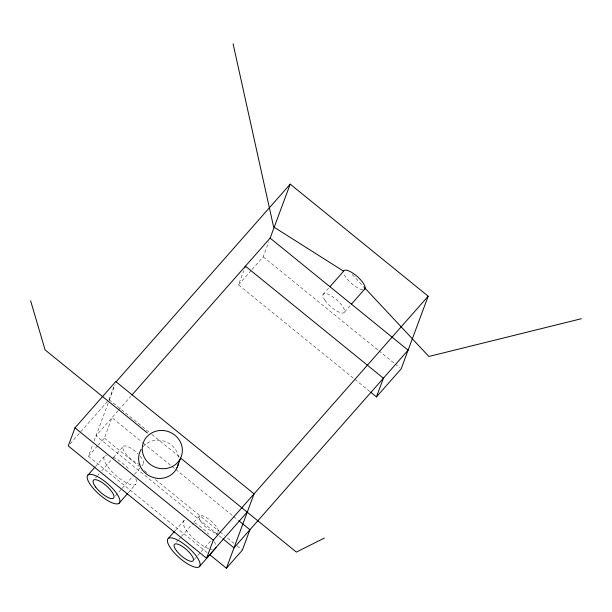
<?xml version="1.0" encoding="UTF-8"?>
<svg xmlns="http://www.w3.org/2000/svg" width="612" height="612" viewBox="0 0 612 612"><rect width="100%" height="100%" fill="white"/><g stroke="black" fill="none" stroke-linecap="round" stroke-linejoin="round"><path stroke-width="0.46" stroke-dasharray="3.06 2.29" d="M70.158 443.792L109.058 399.628L114.184 385.858M207.116 552.582L88.434 456.2L92.726 444.664M94.049 441.114L108.86 401.281M109.188 400.401L115.11 384.466M98.249 445.062L104.377 438.1L111.965 417.698L142.382 442.392M369.786 391.489L238.489 284.871L243.79 270.619M252.067 269.448L263.183 256.833L268.813 241.694M118.108 410.728L96.023 435.798L218.415 535.186M118.736 410.017L130.723 396.408M238.489 284.871L251.456 270.152M88.434 456.2L97.637 445.758M95.441 466.581L104.706 456.062M95.464 477.964L97.323 475.853M97.943 475.149L99.182 473.742M101.661 470.926L112.822 458.258M113.442 457.554L123.356 446.293M115.339 496.072L121.543 489.034M122.163 488.33L133.936 474.958M134.556 474.254L141.38 466.512M141.999 465.808L143.239 464.401M128.321 492.737L135.734 484.322M323.037 294.54L329.264 287.472M344.525 311.99L350.752 304.921M175.185 530.612L184.005 520.598M176.44 542.102L178.314 539.983M178.934 539.271L180.808 537.145M181.427 536.441L193.277 522.985M193.905 522.281L199.512 515.908M194.218 559.575L211.683 539.753M216.051 534.796L217.918 532.669A12.462 4.032 41.4 0 1 201.983 523.099A12.462 4.032 41.4 0 1 205.211 516.911A12.462 4.032 41.4 0 1 218.423 531.713M263.183 256.833L378.155 350.202M378.897 350.806L394.472 363.459M395.214 364.056L399.667 367.674M109.058 399.628L151.21 433.862M151.952 434.459L180.05 457.279M143.124 442.996L171.306 465.885M172.049 466.489L175.017 468.899M175.759 469.503L232.874 515.885M233.616 516.49L238.068 520.101M104.377 438.1L139.245 466.413M144.432 470.628L148.142 473.642M155.563 479.663L219.356 531.468M220.098 532.073L224.543 535.684M227.511 538.093L234.189 543.517M237.158 545.927L241.61 549.538M219.157 535.791L222.125 538.2M352.229 274.505L363.268 286.317M362.801 289.736A13.938 4.506 41.4 0 1 351.273 283.249A13.938 4.506 41.4 0 1 343.523 272.669M143.093 446.661A20.211 18.987 20.4 0 1 164.399 441.214A20.211 18.987 20.4 0 1 178.643 458.12M212.287 549.507A21.007 6.793 41.4 0 1 210.306 549.155M208.6 548.604A21.007 6.793 41.4 0 1 187.907 532.402A21.007 6.793 41.4 0 1 185.91 519.948M194.692 522.885A21.007 6.793 41.4 0 1 208.654 534.161M214.238 541.628A21.007 6.793 41.4 0 1 215.6 544.779M135.757 478.737A21.007 6.793 41.4 0 1 118.055 477.238A21.007 6.793 41.4 0 1 106.61 455.412M112.998 457.103A21.007 6.793 41.4 0 1 129.354 469.626M140.232 456.223A13.464 4.353 41.4 0 1 142.022 464.822M140.209 464.592A13.464 4.353 41.4 0 1 126.355 454.471A13.464 4.353 41.4 0 1 124.573 445.88A13.464 4.353 41.4 0 1 137.96 453.752M325.003 300.27A13.938 4.506 41.4 0 0 343.73 312.854A13.938 4.506 41.4 0 0 332.614 296.667A13.938 4.506 41.4 0 0 325.003 300.27"/><path stroke-width="0.92" d="M209.342 554.388L226.409 568.242L254.072 493.861L115.783 381.559L74.993 427.857L68.276 445.934L206.558 558.236L247.347 511.93M244.785 267.949L245.443 266.166L383.41 378.208L376.457 396.913L370.52 392.093M177.006 467.828L180.624 458.097A20.211 18.987 20.4 0 0 160.222 430.488A20.211 18.987 20.4 0 0 146.054 460.178A20.211 18.987 20.4 0 0 180.624 458.097L296.369 552.093L324.406 538.047M131.985 394.977L270.137 238.129L290.21 184.151L428.178 296.193L401.151 368.875L376.457 396.913M206.558 558.236L213.282 540.159L428.178 296.193M116.104 381.812L290.21 184.151M88.029 474.996L94.822 467.285M119.057 503.255A21.007 6.793 41.4 0 0 100.376 478.27A21.007 6.793 41.4 0 0 91.203 485.852A21.007 6.793 41.4 0 0 119.057 503.255L127.701 493.44M329.891 286.76L343.592 271.208A13.938 4.506 41.4 0 1 357.393 276.624A13.938 4.506 41.4 0 1 364.278 289.522M351.38 304.21L365.073 288.657M168.254 538.476L174.558 531.331M199.282 566.743A21.007 6.793 41.4 0 0 180.601 541.758A21.007 6.793 41.4 0 0 171.429 549.331A21.007 6.793 41.4 0 0 199.282 566.743L215.034 548.857A21.007 6.793 41.4 0 0 215.875 547.25M226.409 568.242L242.344 550.142L249.933 529.74L238.81 520.705M581.4 318.714L428.874 356.475L363.918 287.013M343.592 271.208L273.595 226.884L233.08 43.758M270.137 238.129L408.105 350.179L233.991 547.839L222.867 538.805M147.393 432.967L45.097 349.896L30.6 300.722M74.993 427.857L213.282 540.159M178.344 463.911A20.211 18.987 20.4 0 1 151.722 476.978A20.211 18.987 20.4 0 1 141.135 449.346M95.633 487.03A13.464 4.353 41.4 0 0 113.48 498.183A13.464 4.353 41.4 0 0 101.515 482.172A13.464 4.353 41.4 0 0 95.633 487.03M176.447 550.67A12.462 4.032 41.4 0 0 192.971 560.99A12.462 4.032 41.4 0 0 181.894 546.172A12.462 4.032 41.4 0 0 176.447 550.67"/></g></svg>
